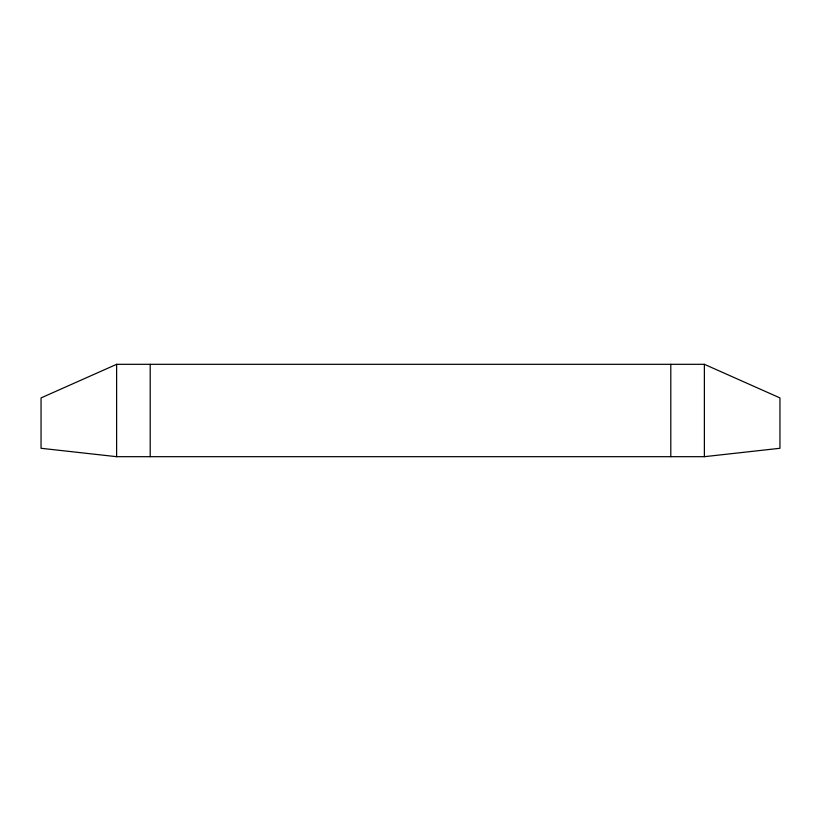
<?xml version="1.0" encoding="UTF-8"?>
<svg xmlns="http://www.w3.org/2000/svg" width="821" height="821" viewBox="0 0 821 821"><rect width="100%" height="100%" fill="white"/><g stroke="black" fill="none" stroke-linecap="round" stroke-linejoin="round"><path stroke-width="1.23" d="M116.623 364.319L41.05 397.908L41.05 448.287L116.623 456.681L704.377 456.681L779.95 448.287L779.95 397.908L704.377 364.319L116.623 364.319L116.623 456.681M704.377 364.319L704.377 456.681M670.798 364.319L670.798 456.681M150.202 364.319L150.202 456.681"/></g></svg>
